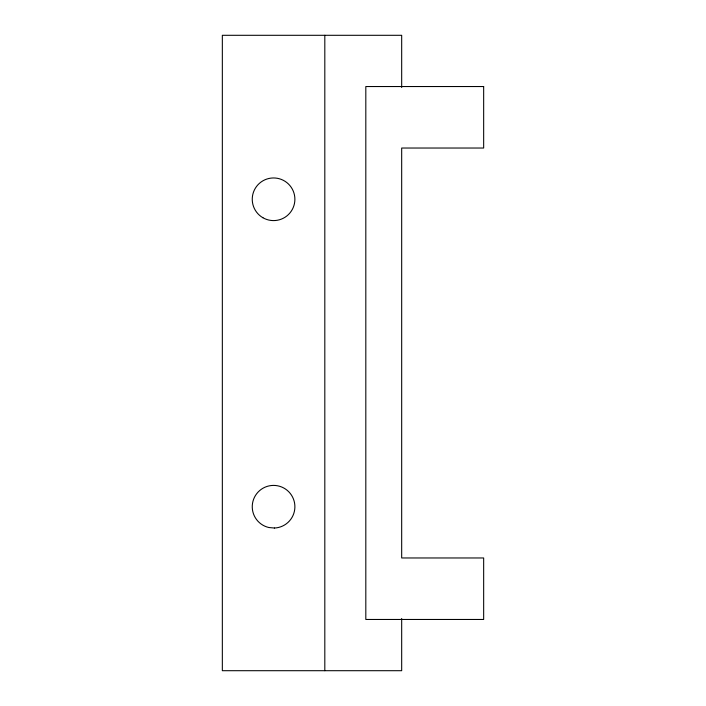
<?xml version="1.0" encoding="UTF-8"?>
<svg xmlns="http://www.w3.org/2000/svg" width="706" height="706" viewBox="0 0 706 706"><rect width="100%" height="100%" fill="white"/><g stroke="black" fill="none" stroke-linecap="round" stroke-linejoin="round"><path stroke-width="1.06" d="M401.679 87.473L401.679 35.3L222.337 35.3L222.337 670.7L401.679 670.7L401.679 618.527M324.813 35.3L324.813 670.7M483.663 86.538L365.814 86.538L365.814 619.462L483.663 619.462L483.663 557.969L401.679 557.969L401.679 148.031L483.663 148.031L483.663 86.538M274.396 528.026L268.854 527.514A21.312 21.312 0 0 1 256.728 493.662A21.312 21.312 0 0 1 292.531 496.98A21.312 21.312 0 0 1 274.396 528.026M262.914 217.739A21.312 21.312 0 0 0 294.887 199.277A21.312 21.312 0 0 0 262.914 180.815A21.312 21.312 0 0 0 262.914 217.739"/></g></svg>
